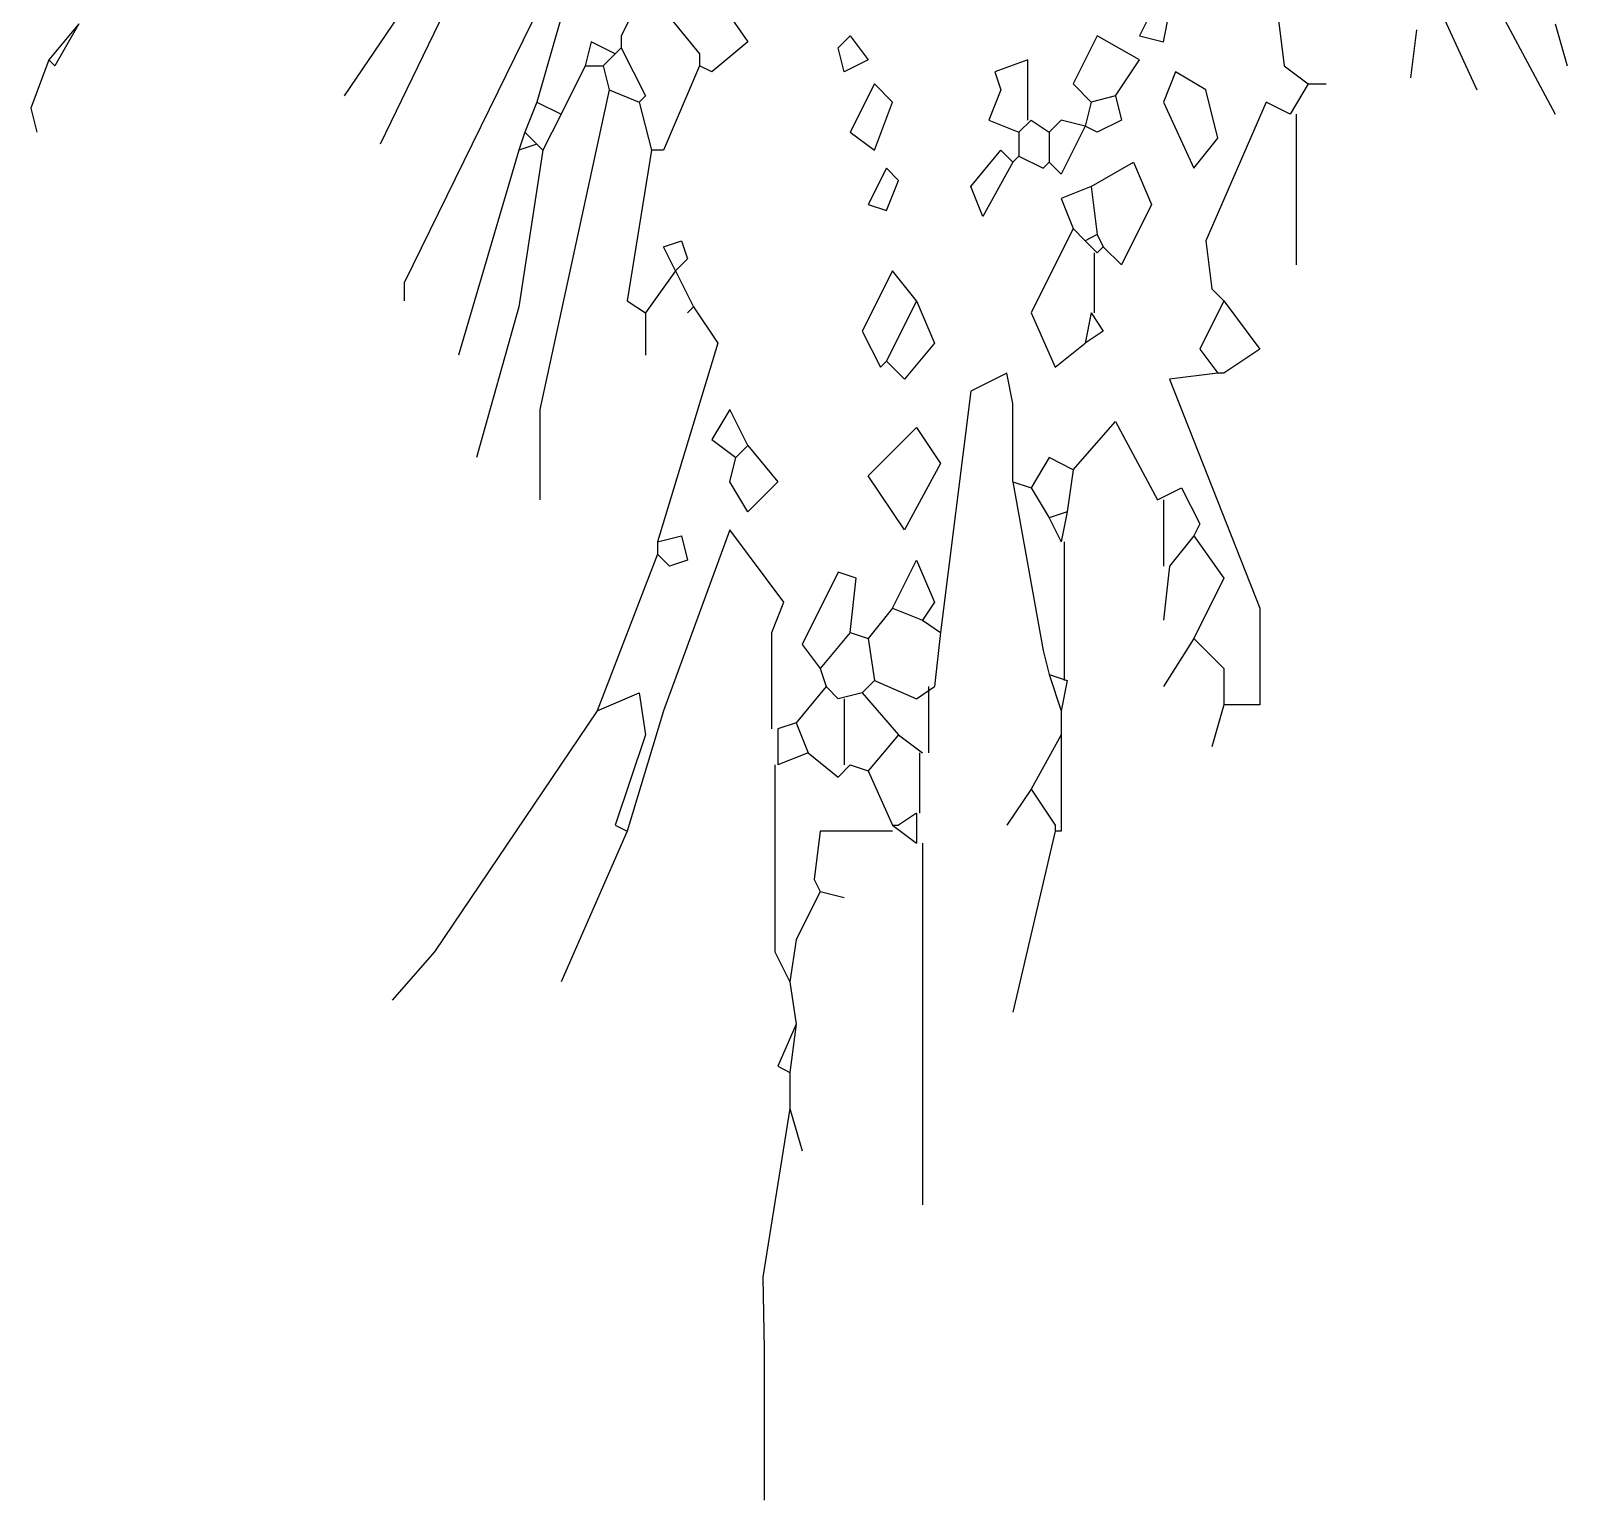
# Model space of a CAD drawing. Header units: inches. Extents: x 58.1 to 123.1, y 143.9 to 241.4.
# Drawn here: x 74.94 to 108.94, y 143.93 to 176.44 of the extents above; entities that cross this region are included whole.
import ezdxf

# ---------------------------------------------------------------- set-up
doc = ezdxf.new("R2010")
doc.units = ezdxf.units.IN
doc.header["$MEASUREMENT"] = 0
doc.layers.add('Standard', color=7, linetype='Continuous')

# ---------------------------------------------------------------- blocks, each defined once
blk = doc.blocks.new('A$C316635B8')
at = {"layer": 'Standard', "color": 3, "linetype": 'Continuous'}
for points in [[(40.934, 40.4), (42.401, 38.933), (43.068, 38.8), (44.135, 35.867), (44.135, 34), (44.401, 32.8), (44.534, 31.733), (45.067, 31.333)], [(26.267, 34.8), (23.734, 31.067)], [(26.667, 34.401), (24.534, 30)], [(48.534, 34.401), (50.533, 30.666)], [(31.467, 34), (32.667, 32.267), (31.868, 31.6), (31.6, 31.733)], [(28.268, 33.467), (25.067, 26.934), (25.067, 26.533)], [(28.268, 33.467), (28.534, 32.8), (28, 30.934)], [(30.4, 33.467), (29.867, 32.4), (29.867, 32.134)], [(30.4, 33.467), (31.6, 31.999), (31.6, 31.733)], [(41.733, 33.201), (41.334, 32.4), (41.868, 32.267), (42.001, 32.933), (41.733, 33.201)], [(17.867, 32.667), (17.201, 31.866)], [(17.867, 32.667), (17.334, 31.733), (17.201, 31.866)], [(48, 32.933), (48.8, 31.2)], [(50.533, 32.667), (50.801, 31.733)], [(34.934, 32.4), (35.334, 31.866), (34.801, 31.6), (34.667, 32.134), (34.934, 32.4)], [(40.801, 31.067), (41.334, 31.866), (40.4, 32.4), (39.867, 31.333), (40.267, 30.934)], [(47.467, 32.533), (47.334, 31.467)], [(29.734, 31.999), (29.2, 32.267), (29.067, 31.733)], [(29.734, 31.999), (29.468, 31.733)], [(29.867, 32.134), (29.734, 31.999)], [(29.867, 32.134), (30.4, 31.067), (30.267, 30.934)], [(17.201, 31.866), (16.801, 30.8), (16.934, 30.267)], [(29.067, 31.733), (28.534, 30.666)], [(29.067, 31.733), (29.468, 31.733)], [(29.468, 31.733), (29.601, 31.2)], [(31.6, 31.733), (30.801, 29.867), (30.533, 29.867)], [(38.867, 30.533), (38.867, 31.866), (38.134, 31.6), (38.268, 31.2), (38, 30.533), (38.667, 30.267)], [(35.468, 31.333), (34.934, 30.267), (35.468, 29.867), (35.867, 30.934), (35.468, 31.333)], [(42.134, 31.6), (41.868, 30.934), (42.534, 29.467), (43.068, 30.133), (42.8, 31.2), (42.134, 31.6)], [(45.067, 31.333), (44.667, 30.666)], [(45.067, 31.333), (45.468, 31.333)], [(29.601, 31.2), (28.068, 24.133), (28.068, 22.134)], [(29.601, 31.2), (30.267, 30.934)], [(40.801, 31.067), (40.934, 30.533), (40.4, 30.267), (40.134, 30.4)], [(40.801, 31.067), (40.267, 30.934)], [(28, 30.934), (27.734, 30.267)], [(28, 30.934), (28.534, 30.666)], [(28.534, 30.666), (28.134, 29.867)], [(30.267, 30.934), (30.533, 29.867)], [(40.267, 30.934), (40.134, 30.4)], [(44.667, 30.666), (44.135, 30.934), (42.8, 27.866), (42.935, 26.801), (43.201, 26.533)], [(44.801, 30.666), (44.801, 27.334)], [(27.734, 30.267), (27.6, 29.867)], [(27.734, 30.267), (28, 30)], [(38.934, 30.533), (38.667, 30.267)], [(38.667, 30.267), (38.667, 29.734)], [(38.934, 30.533), (39.333, 30.267)], [(40.134, 30.4), (39.601, 30.533), (39.333, 30.267)], [(40.134, 30.4), (39.601, 29.334), (39.333, 29.6)], [(39.333, 30.267), (39.333, 29.6)], [(28, 30), (27.6, 29.867)], [(28, 30), (28.134, 29.867)], [(27.6, 29.867), (26.267, 25.333)], [(28.134, 29.867), (27.6, 26.4), (26.667, 23.066)], [(30.533, 29.867), (30, 26.533), (30.4, 26.267)], [(38.534, 29.6), (37.867, 28.4), (37.6, 29.066), (38.268, 29.867), (38.534, 29.6)], [(38.667, 29.734), (38.534, 29.6)], [(38.667, 29.734), (39.2, 29.467), (39.333, 29.6)], [(40.267, 29.066), (41.201, 29.6), (41.6, 28.667), (40.934, 27.334), (40.533, 27.733)], [(35.734, 29.467), (35.334, 28.667), (35.734, 28.534), (36.001, 29.2), (35.734, 29.467)], [(40.267, 29.066), (39.601, 28.8), (39.867, 28.134)], [(40.267, 29.066), (40.4, 28.001)], [(39.867, 28.134), (38.934, 26.267), (39.468, 25.067), (40.134, 25.601)], [(39.867, 28.134), (40.134, 27.866)], [(40.4, 28.001), (40.134, 27.866)], [(40.4, 28.001), (40.533, 27.733)], [(31.067, 27.2), (30.801, 27.733), (31.201, 27.866), (31.334, 27.467), (31.067, 27.2)], [(40.134, 27.866), (40.4, 27.6)], [(40.334, 27.6), (40.334, 26.267)], [(40.533, 27.733), (40.4, 27.6)], [(31.067, 27.2), (30.4, 26.267)], [(31.067, 27.2), (31.467, 26.4)], [(36.4, 26.533), (35.867, 27.2), (35.2, 25.867), (35.601, 25.067), (35.734, 25.2)], [(36.4, 26.533), (35.734, 25.2)], [(36.4, 26.533), (36.801, 25.601), (36.134, 24.8), (35.734, 25.2)], [(43.201, 26.533), (42.667, 25.466), (43.068, 24.933)], [(43.201, 26.533), (44, 25.466), (43.201, 24.933), (43.068, 24.933)], [(30.4, 26.267), (30.4, 25.333)], [(31.467, 26.4), (32.001, 25.601), (30.668, 21.2)], [(31.467, 26.4), (31.334, 26.267)], [(40.267, 26.267), (40.533, 25.867), (40.134, 25.601)], [(40.267, 26.267), (40.134, 25.601)], [(38.534, 22.533), (38.534, 24.266), (38.401, 24.933), (37.6, 24.534), (36.934, 19.2)], [(43.068, 24.933), (42.001, 24.8), (44, 19.734), (44, 17.6), (43.201, 17.6)], [(32.667, 23.334), (32.267, 24.133), (31.868, 23.467), (32.401, 23.066)], [(39.867, 22.8), (40.801, 23.867), (41.733, 22.134)], [(36.4, 23.733), (36.934, 22.933), (36.134, 21.467), (35.334, 22.667), (36.4, 23.733)], [(32.667, 23.334), (33.334, 22.533), (32.667, 21.866), (32.267, 22.533), (32.401, 23.066)], [(32.667, 23.334), (32.401, 23.066)], [(39.867, 22.8), (39.333, 23.066), (38.934, 22.4)], [(39.867, 22.8), (39.734, 21.866)], [(38.534, 22.533), (38.934, 22.4)], [(38.534, 22.533), (39.2, 18.8), (39.333, 18.267)], [(38.934, 22.4), (39.333, 21.733)], [(41.733, 22.134), (42.267, 22.4), (42.667, 21.6), (42.534, 21.333)], [(41.868, 22.134), (41.868, 20.667)], [(39.734, 21.866), (39.333, 21.733)], [(39.734, 21.866), (39.601, 21.2)], [(33.201, 17.067), (33.201, 19.2), (33.467, 19.867), (32.267, 21.467), (30.801, 17.467), (30, 14.8)], [(39.333, 21.733), (39.601, 21.2)], [(30.668, 21.2), (31.201, 21.333), (31.334, 20.8), (30.934, 20.667), (30.668, 20.934)], [(30.668, 21.2), (30.668, 20.934)], [(39.667, 21.2), (39.667, 18.134)], [(42.534, 21.333), (42.001, 20.667)], [(42.534, 21.333), (43.201, 20.4), (42.534, 19.066)], [(30.668, 20.934), (29.333, 17.467)], [(35.867, 19.734), (36.4, 20.8), (36.801, 19.867), (36.534, 19.467)], [(34.934, 19.2), (35.067, 20.4), (34.667, 20.533), (33.867, 18.933), (34.268, 18.4)], [(42.001, 20.667), (41.868, 19.467)], [(35.867, 19.734), (35.334, 19.066)], [(35.867, 19.734), (36.534, 19.467)], [(36.534, 19.467), (36.934, 19.2)], [(34.934, 19.2), (34.268, 18.4)], [(34.934, 19.2), (35.334, 19.066)], [(35.334, 19.066), (35.468, 18.134)], [(36.934, 19.2), (36.801, 18)], [(42.534, 19.066), (41.868, 18)], [(42.534, 19.066), (43.201, 18.4), (43.201, 17.6)], [(34.268, 18.4), (34.401, 18)], [(35.468, 18.134), (35.2, 17.866)], [(35.468, 18.134), (36.4, 17.733), (36.801, 18)], [(39.333, 18.267), (39.734, 18.134)], [(39.333, 18.267), (39.601, 17.467)], [(39.734, 18.134), (39.601, 17.467)], [(29.333, 17.467), (30.267, 17.866), (30.4, 16.934), (29.734, 14.933), (30, 14.8)], [(34.401, 18), (33.734, 17.2)], [(34.401, 18), (34.667, 17.733)], [(35.2, 17.866), (34.667, 17.733)], [(34.801, 17.733), (34.801, 16.267)], [(35.2, 17.866), (36.001, 16.934)], [(36.667, 18), (36.667, 16.533)], [(29.333, 17.467), (25.734, 12.134), (24.801, 11.067)], [(39.601, 17.467), (39.601, 16.934)], [(43.201, 17.6), (42.935, 16.666)], [(33.734, 17.2), (33.334, 17.067)], [(33.334, 17.067), (33.334, 16.267)], [(33.734, 17.2), (34, 16.533)], [(36.001, 16.934), (35.334, 16.134)], [(36.001, 16.934), (36.534, 16.533)], [(39.601, 16.934), (38.934, 15.734)], [(39.601, 16.934), (39.601, 14.8), (39.468, 14.8)], [(34, 16.533), (33.334, 16.267)], [(34, 16.533), (34.667, 16), (34.934, 16.267)], [(36.467, 16.533), (36.467, 15.2)], [(33.268, 16.267), (33.268, 12.134), (33.601, 11.467)], [(34.934, 16.267), (35.334, 16.134)], [(35.334, 16.134), (35.867, 14.933)], [(38.934, 15.734), (38.401, 14.933)], [(38.934, 15.734), (39.468, 14.933), (39.468, 14.8)], [(36.4, 15.2), (36.001, 14.933)], [(36.4, 15.2), (36.4, 14.534)], [(30, 14.8), (28.534, 11.467)], [(35.867, 14.8), (34.268, 14.8), (34.135, 13.733), (34.268, 13.467)], [(35.867, 14.933), (36.001, 14.933)], [(35.867, 14.933), (36.4, 14.534)], [(39.468, 14.8), (38.534, 10.8)], [(36.534, 14.534), (36.534, 6.533)], [(34.268, 13.467), (33.734, 12.4), (33.601, 11.467)], [(34.268, 13.467), (34.801, 13.334)], [(33.601, 11.467), (33.734, 10.533)], [(33.734, 10.533), (33.334, 9.6), (33.601, 9.467)], [(33.734, 10.533), (33.601, 9.467)], [(33.601, 9.467), (33.601, 8.667)], [(33.601, 8.667), (33, 4.933), (33.033, 3.334), (33.033, 0)], [(33.601, 8.667), (33.867, 7.733)]]:
    blk.add_lwpolyline(points, dxfattribs=at)
blk = doc.blocks.new('A$C234A0C30')
blk.add_blockref('A$C316635B8', (0, 0))

msp = doc.modelspace()

# ---------------------------------------------------------------- block references
msp.add_blockref('A$C234A0C30', (58.139, 143.926))

doc.saveas('drawing.dxf')
